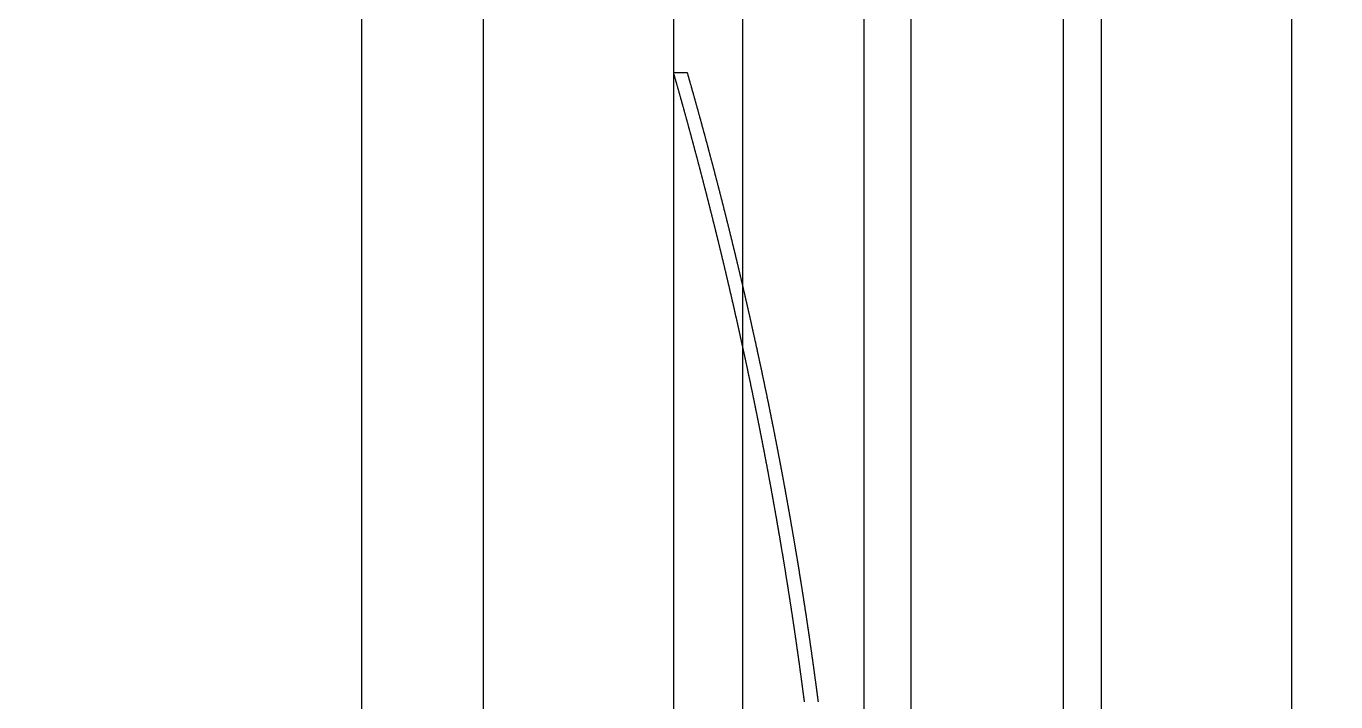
# Model space of a CAD drawing. Extents: x -3500 to 3500, y -1450 to 1450.
# Drawn here: x -726.09 to -715.77, y 218.04 to 223.36 of the extents above; entities that cross this region are included whole.
import ezdxf

# ---------------------------------------------------------------- set-up
doc = ezdxf.new("R2010")
doc.units = 0

msp = doc.modelspace()

# ---------------------------------------------------------------- linework, layer by layer
at = {"layer": 'EOS6MetalLayer'}
for points in [[(-720.45, -235.028), (-723.45, -235.028), (-723.45, -1.5), (-867.564, -1.5), (-867.564, -235.028), (-870.564, -235.028), (-870.564, 1.5), (-723.45, 1.5), (-723.45, 235.028), (-720.45, 235.028)], [(-717.921, 235.028), (-714.921, 235.028), (-714.921, 1.5), (-570.807, 1.5), (-570.807, 235.028), (-567.807, 235.028), (-567.807, -1.5), (-714.921, -1.5), (-714.921, -235.028), (-717.921, -235.028)]]:
    msp.add_lwpolyline(points, close=True, dxfattribs=at)
at = {"layer": 'HBSiProtectLayer'}
msp.add_lwpolyline([(-720.993, -280), (-717.621, -280), (-717.621, 280), (-720.993, 280)], close=True, dxfattribs=at)
at = {"layer": 'NegLayer'}
msp.add_lwpolyline([(-722.493, -225), (-716.121, -225), (-716.121, 225), (-722.493, 225)], close=True, dxfattribs=at)
at = {"layer": 'SiLayer'}
msp.add_lwpolyline([(-719.493, -225), (-719.121, -225), (-719.121, 225), (-719.493, 225)], close=True, dxfattribs=at)
msp.add_lwpolyline([(-719.9612, 218.036), (-719.9617, 218.04), (-719.9622, 218.044), (-719.9627, 218.048), (-719.9632, 218.052), (-719.9638, 218.056), (-719.9643, 218.06), (-719.9648, 218.064), (-719.9653, 218.068), (-719.9658, 218.072), (-719.9664, 218.076), (-719.9669, 218.08), (-719.9674, 218.084), (-719.9679, 218.088), (-719.9684, 218.092), (-719.969, 218.096), (-719.9695, 218.1), (-719.97, 218.104), (-719.9706, 218.108), (-719.9711, 218.112), (-719.9716, 218.116), (-719.9721, 218.12), (-719.9727, 218.124), (-719.9732, 218.128), (-719.9737, 218.132), (-719.9742, 218.136), (-719.9748, 218.14), (-719.9753, 218.144), (-719.9758, 218.148), (-719.9764, 218.152), (-719.9769, 218.156), (-719.9774, 218.16), (-719.978, 218.164), (-719.9785, 218.168), (-719.979, 218.172), (-719.9796, 218.176), (-719.9801, 218.18), (-719.9806, 218.184), (-719.9812, 218.188), (-719.9817, 218.192), (-719.9823, 218.196), (-719.9828, 218.2), (-719.9833, 218.204), (-719.9839, 218.208), (-719.9844, 218.212), (-719.9849, 218.216), (-719.9855, 218.22), (-719.986, 218.224), (-719.9866, 218.228), (-719.9871, 218.232), (-719.9877, 218.236), (-719.9882, 218.24), (-719.9887, 218.244), (-719.9893, 218.248), (-719.9898, 218.252), (-719.9904, 218.256), (-719.9909, 218.26), (-719.9915, 218.264), (-719.992, 218.268), (-719.9926, 218.272), (-719.9931, 218.276), (-719.9937, 218.28), (-719.9942, 218.284), (-719.9948, 218.288), (-719.9953, 218.292), (-719.9958, 218.296), (-719.9964, 218.3), (-719.997, 218.304), (-719.9975, 218.308), (-719.9981, 218.312), (-719.9986, 218.316), (-719.9992, 218.32), (-719.9997, 218.324), (-720.0003, 218.328), (-720.0008, 218.332), (-720.0014, 218.336), (-720.0019, 218.34), (-720.0025, 218.344), (-720.003, 218.348), (-720.0036, 218.352), (-720.0042, 218.356), (-720.0047, 218.36), (-720.0053, 218.364), (-720.0058, 218.368), (-720.0064, 218.372), (-720.007, 218.376), (-720.0075, 218.38), (-720.0081, 218.384), (-720.0086, 218.388), (-720.0092, 218.392), (-720.0098, 218.396), (-720.0103, 218.4), (-720.0109, 218.404), (-720.0115, 218.408), (-720.012, 218.412), (-720.0126, 218.416), (-720.0132, 218.42), (-720.0137, 218.424), (-720.0143, 218.428), (-720.0149, 218.432), (-720.0154, 218.436), (-720.016, 218.44), (-720.0166, 218.444), (-720.0171, 218.448), (-720.0177, 218.452), (-720.0183, 218.456), (-720.0188, 218.46), (-720.0194, 218.464), (-720.02, 218.468), (-720.0206, 218.472), (-720.0211, 218.476), (-720.0217, 218.48), (-720.0223, 218.484), (-720.0229, 218.488), (-720.0234, 218.492), (-720.024, 218.496), (-720.0246, 218.5), (-720.0252, 218.504), (-720.0257, 218.508), (-720.0263, 218.512), (-720.0269, 218.516), (-720.0275, 218.52), (-720.028, 218.524), (-720.0286, 218.528), (-720.0292, 218.532), (-720.0298, 218.536), (-720.0304, 218.54), (-720.0309, 218.544), (-720.0315, 218.548), (-720.0321, 218.552), (-720.0327, 218.556), (-720.0333, 218.56), (-720.0339, 218.564), (-720.0344, 218.568), (-720.035, 218.572), (-720.0356, 218.576), (-720.0362, 218.58), (-720.0368, 218.584), (-720.0374, 218.588), (-720.038, 218.592), (-720.0386, 218.596), (-720.0391, 218.6), (-720.0397, 218.604), (-720.0403, 218.608), (-720.0409, 218.612), (-720.0415, 218.616), (-720.0421, 218.62), (-720.0427, 218.624), (-720.0433, 218.628), (-720.0439, 218.632), (-720.0445, 218.636), (-720.0451, 218.64), (-720.0457, 218.644), (-720.0462, 218.648), (-720.0468, 218.652), (-720.0474, 218.656), (-720.048, 218.66), (-720.0486, 218.664), (-720.0492, 218.668), (-720.0498, 218.672), (-720.0504, 218.676), (-720.051, 218.68), (-720.0516, 218.684), (-720.0522, 218.688), (-720.0528, 218.692), (-720.0534, 218.696), (-720.054, 218.7), (-720.0546, 218.704), (-720.0552, 218.708), (-720.0558, 218.712), (-720.0564, 218.716), (-720.057, 218.72), (-720.0576, 218.724), (-720.0583, 218.728), (-720.0589, 218.732), (-720.0595, 218.736), (-720.0601, 218.74), (-720.0607, 218.744), (-720.0613, 218.748), (-720.0619, 218.752), (-720.0625, 218.756), (-720.0631, 218.76), (-720.0637, 218.764), (-720.0643, 218.768), (-720.0649, 218.772), (-720.0656, 218.776), (-720.0662, 218.78), (-720.0668, 218.784), (-720.0674, 218.788), (-720.068, 218.792), (-720.0686, 218.796), (-720.0692, 218.8), (-720.0698, 218.804), (-720.0705, 218.808), (-720.0711, 218.812), (-720.0717, 218.816), (-720.0723, 218.82), (-720.0729, 218.824), (-720.0735, 218.828), (-720.0742, 218.832), (-720.0748, 218.836), (-720.0754, 218.84), (-720.076, 218.844), (-720.0766, 218.848), (-720.0773, 218.852), (-720.0779, 218.856), (-720.0785, 218.86), (-720.0791, 218.864), (-720.0797, 218.868), (-720.0804, 218.872), (-720.081, 218.876), (-720.0816, 218.88), (-720.0822, 218.884), (-720.0829, 218.888), (-720.0835, 218.892), (-720.0841, 218.896), (-720.0848, 218.9), (-720.0854, 218.904), (-720.086, 218.908), (-720.0866, 218.912), (-720.0873, 218.916), (-720.0879, 218.92), (-720.0885, 218.924), (-720.0892, 218.928), (-720.0898, 218.932), (-720.0904, 218.936), (-720.091, 218.94), (-720.0917, 218.944), (-720.0923, 218.948), (-720.0929, 218.952), (-720.0936, 218.956), (-720.0942, 218.96), (-720.0949, 218.964), (-720.0955, 218.968), (-720.0961, 218.972), (-720.0968, 218.976), (-720.0974, 218.98), (-720.098, 218.984), (-720.0987, 218.988), (-720.0993, 218.992), (-720.1, 218.996), (-720.1006, 219), (-720.1012, 219.004), (-720.1019, 219.008), (-720.1025, 219.012), (-720.1032, 219.016), (-720.1038, 219.02), (-720.1044, 219.024), (-720.1051, 219.028), (-720.1057, 219.032), (-720.1064, 219.036), (-720.107, 219.04), (-720.1077, 219.044), (-720.1083, 219.048), (-720.109, 219.052), (-720.1096, 219.056), (-720.1102, 219.06), (-720.1109, 219.064), (-720.1115, 219.068), (-720.1122, 219.072), (-720.1128, 219.076), (-720.1135, 219.08), (-720.1141, 219.084), (-720.1148, 219.088), (-720.1154, 219.092), (-720.1161, 219.096), (-720.1167, 219.1), (-720.1174, 219.104), (-720.1181, 219.108), (-720.1187, 219.112), (-720.1194, 219.116), (-720.12, 219.12), (-720.1207, 219.124), (-720.1213, 219.128), (-720.122, 219.132), (-720.1226, 219.136), (-720.1233, 219.14), (-720.124, 219.144), (-720.1246, 219.148), (-720.1253, 219.152), (-720.1259, 219.156), (-720.1266, 219.16), (-720.1273, 219.164), (-720.1279, 219.168), (-720.1286, 219.172), (-720.1292, 219.176), (-720.1299, 219.18), (-720.1306, 219.184), (-720.1312, 219.188), (-720.1319, 219.192), (-720.1326, 219.196), (-720.1332, 219.2), (-720.1339, 219.204), (-720.1346, 219.208), (-720.1352, 219.212), (-720.1359, 219.216), (-720.1366, 219.22), (-720.1372, 219.224), (-720.1379, 219.228), (-720.1386, 219.232), (-720.1392, 219.236), (-720.1399, 219.24), (-720.1406, 219.244), (-720.1412, 219.248), (-720.1419, 219.252), (-720.1426, 219.256), (-720.1433, 219.26), (-720.1439, 219.264), (-720.1446, 219.268), (-720.1453, 219.272), (-720.146, 219.276), (-720.1466, 219.28), (-720.1473, 219.284), (-720.148, 219.288), (-720.1487, 219.292), (-720.1493, 219.296), (-720.15, 219.3), (-720.1507, 219.304), (-720.1514, 219.308), (-720.152, 219.312), (-720.1527, 219.316), (-720.1534, 219.32), (-720.1541, 219.324), (-720.1548, 219.328), (-720.1555, 219.332), (-720.1561, 219.336), (-720.1568, 219.34), (-720.1575, 219.344), (-720.1582, 219.348), (-720.1589, 219.352), (-720.1596, 219.356), (-720.1602, 219.36), (-720.1609, 219.364), (-720.1616, 219.368), (-720.1623, 219.372), (-720.163, 219.376), (-720.1637, 219.38), (-720.1644, 219.384), (-720.1651, 219.388), (-720.1657, 219.392), (-720.1664, 219.396), (-720.1671, 219.4), (-720.1678, 219.404), (-720.1685, 219.408), (-720.1692, 219.412), (-720.1699, 219.416), (-720.1706, 219.42), (-720.1713, 219.424), (-720.172, 219.428), (-720.1727, 219.432), (-720.1734, 219.436), (-720.1741, 219.44), (-720.1748, 219.444), (-720.1754, 219.448), (-720.1761, 219.452), (-720.1768, 219.456), (-720.1775, 219.46), (-720.1782, 219.464), (-720.1789, 219.468), (-720.1796, 219.472), (-720.1803, 219.476), (-720.181, 219.48), (-720.1817, 219.484), (-720.1824, 219.488), (-720.1831, 219.492), (-720.1838, 219.496), (-720.1846, 219.5), (-720.1853, 219.504), (-720.186, 219.508), (-720.1867, 219.512), (-720.1874, 219.516), (-720.1881, 219.52), (-720.1888, 219.524), (-720.1895, 219.528), (-720.1902, 219.532), (-720.1909, 219.536), (-720.1916, 219.54), (-720.1923, 219.544), (-720.193, 219.548), (-720.1937, 219.552), (-720.1944, 219.556), (-720.1952, 219.56), (-720.1959, 219.564), (-720.1966, 219.568), (-720.1973, 219.572), (-720.198, 219.576), (-720.1987, 219.58), (-720.1994, 219.584), (-720.2001, 219.588), (-720.2009, 219.592), (-720.2016, 219.596), (-720.2023, 219.6), (-720.203, 219.604), (-720.2037, 219.608), (-720.2044, 219.612), (-720.2052, 219.616), (-720.2059, 219.62), (-720.2066, 219.624), (-720.2073, 219.628), (-720.208, 219.632), (-720.2088, 219.636), (-720.2095, 219.64), (-720.2102, 219.644), (-720.2109, 219.648), (-720.2116, 219.652), (-720.2124, 219.656), (-720.2131, 219.66), (-720.2138, 219.664), (-720.2145, 219.668), (-720.2153, 219.672), (-720.216, 219.676), (-720.2167, 219.68), (-720.2174, 219.684), (-720.2182, 219.688), (-720.2189, 219.692), (-720.2196, 219.696), (-720.2204, 219.7), (-720.2211, 219.704), (-720.2218, 219.708), (-720.2225, 219.712), (-720.2233, 219.716), (-720.224, 219.72), (-720.2247, 219.724), (-720.2255, 219.728), (-720.2262, 219.732), (-720.2269, 219.736), (-720.2277, 219.74), (-720.2284, 219.744), (-720.2291, 219.748), (-720.2299, 219.752), (-720.2306, 219.756), (-720.2313, 219.76), (-720.2321, 219.764), (-720.2328, 219.768), (-720.2336, 219.772), (-720.2343, 219.776), (-720.235, 219.78), (-720.2358, 219.784), (-720.2365, 219.788), (-720.2373, 219.792), (-720.238, 219.796), (-720.2387, 219.8), (-720.2395, 219.804), (-720.2402, 219.808), (-720.241, 219.812), (-720.2417, 219.816), (-720.2424, 219.82), (-720.2432, 219.824), (-720.2439, 219.828), (-720.2447, 219.832), (-720.2454, 219.836), (-720.2462, 219.84), (-720.2469, 219.844), (-720.2477, 219.848), (-720.2484, 219.852), (-720.2492, 219.856), (-720.2499, 219.86), (-720.2507, 219.864), (-720.2514, 219.868), (-720.2522, 219.872), (-720.2529, 219.876), (-720.2537, 219.88), (-720.2544, 219.884), (-720.2552, 219.888), (-720.2559, 219.892), (-720.2567, 219.896), (-720.2574, 219.9), (-720.2582, 219.904), (-720.2589, 219.908), (-720.2597, 219.912), (-720.2605, 219.916), (-720.2612, 219.92), (-720.262, 219.924), (-720.2627, 219.928), (-720.2635, 219.932), (-720.2642, 219.936), (-720.265, 219.94), (-720.2658, 219.944), (-720.2665, 219.948), (-720.2673, 219.952), (-720.268, 219.956), (-720.2688, 219.96), (-720.2696, 219.964), (-720.2703, 219.968), (-720.2711, 219.972), (-720.2718, 219.976), (-720.2726, 219.98), (-720.2734, 219.984), (-720.2741, 219.988), (-720.2749, 219.992), (-720.2757, 219.996), (-720.2764, 220), (-720.2772, 220.004), (-720.278, 220.008), (-720.2787, 220.012), (-720.2795, 220.016), (-720.2803, 220.02), (-720.2811, 220.024), (-720.2818, 220.028), (-720.2826, 220.032), (-720.2834, 220.036), (-720.2841, 220.04), (-720.2849, 220.044), (-720.2857, 220.048), (-720.2865, 220.052), (-720.2872, 220.056), (-720.288, 220.06), (-720.2888, 220.064), (-720.2896, 220.068), (-720.2903, 220.072), (-720.2911, 220.076), (-720.2919, 220.08), (-720.2927, 220.084), (-720.2934, 220.088), (-720.2942, 220.092), (-720.295, 220.096), (-720.2958, 220.1), (-720.2965, 220.104), (-720.2973, 220.108), (-720.2981, 220.112), (-720.2989, 220.116), (-720.2997, 220.12), (-720.3005, 220.124), (-720.3012, 220.128), (-720.302, 220.132), (-720.3028, 220.136), (-720.3036, 220.14), (-720.3044, 220.144), (-720.3052, 220.148), (-720.3059, 220.152), (-720.3067, 220.156), (-720.3075, 220.16), (-720.3083, 220.164), (-720.3091, 220.168), (-720.3099, 220.172), (-720.3107, 220.176), (-720.3115, 220.18), (-720.3123, 220.184), (-720.313, 220.188), (-720.3138, 220.192), (-720.3146, 220.196), (-720.3154, 220.2), (-720.3162, 220.204), (-720.317, 220.208), (-720.3178, 220.212), (-720.3186, 220.216), (-720.3194, 220.22), (-720.3202, 220.224), (-720.321, 220.228), (-720.3218, 220.232), (-720.3226, 220.236), (-720.3234, 220.24), (-720.3242, 220.244), (-720.325, 220.248), (-720.3258, 220.252), (-720.3266, 220.256), (-720.3274, 220.26), (-720.3282, 220.264), (-720.329, 220.268), (-720.3298, 220.272), (-720.3306, 220.276), (-720.3314, 220.28), (-720.3322, 220.284), (-720.333, 220.288), (-720.3338, 220.292), (-720.3346, 220.296), (-720.3354, 220.3), (-720.3362, 220.304), (-720.337, 220.308), (-720.3378, 220.312), (-720.3386, 220.316), (-720.3394, 220.32), (-720.3402, 220.324), (-720.341, 220.328), (-720.3418, 220.332), (-720.3426, 220.336), (-720.3434, 220.34), (-720.3443, 220.344), (-720.3451, 220.348), (-720.3459, 220.352), (-720.3467, 220.356), (-720.3475, 220.36), (-720.3483, 220.364), (-720.3491, 220.368), (-720.3499, 220.372), (-720.3508, 220.376), (-720.3516, 220.38), (-720.3524, 220.384), (-720.3532, 220.388), (-720.354, 220.392), (-720.3548, 220.396), (-720.3557, 220.4), (-720.3565, 220.404), (-720.3573, 220.408), (-720.3581, 220.412), (-720.3589, 220.416), (-720.3597, 220.42), (-720.3606, 220.424), (-720.3614, 220.428), (-720.3622, 220.432), (-720.363, 220.436), (-720.3639, 220.44), (-720.3647, 220.444), (-720.3655, 220.448), (-720.3663, 220.452), (-720.3671, 220.456), (-720.368, 220.46), (-720.3688, 220.464), (-720.3696, 220.468), (-720.3704, 220.472), (-720.3713, 220.476), (-720.3721, 220.48), (-720.3729, 220.484), (-720.3738, 220.488), (-720.3746, 220.492), (-720.3754, 220.496), (-720.3762, 220.5), (-720.3771, 220.504), (-720.3779, 220.508), (-720.3787, 220.512), (-720.3796, 220.516), (-720.3804, 220.52), (-720.3812, 220.524), (-720.3821, 220.528), (-720.3829, 220.532), (-720.3837, 220.536), (-720.3846, 220.54), (-720.3854, 220.544), (-720.3862, 220.548), (-720.3871, 220.552), (-720.3879, 220.556), (-720.3888, 220.56), (-720.3896, 220.564), (-720.3904, 220.568), (-720.3913, 220.572), (-720.3921, 220.576), (-720.3929, 220.58), (-720.3938, 220.584), (-720.3946, 220.588), (-720.3955, 220.592), (-720.3963, 220.596), (-720.3972, 220.6), (-720.398, 220.604), (-720.3988, 220.608), (-720.3997, 220.612), (-720.4005, 220.616), (-720.4014, 220.62), (-720.4022, 220.624), (-720.4031, 220.628), (-720.4039, 220.632), (-720.4048, 220.636), (-720.4056, 220.64), (-720.4065, 220.644), (-720.4073, 220.648), (-720.4082, 220.652), (-720.409, 220.656), (-720.4099, 220.66), (-720.4107, 220.664), (-720.4116, 220.668), (-720.4124, 220.672), (-720.4133, 220.676), (-720.4141, 220.68), (-720.415, 220.684), (-720.4158, 220.688), (-720.4167, 220.692), (-720.4175, 220.696), (-720.4184, 220.7), (-720.4192, 220.704), (-720.4201, 220.708), (-720.4209, 220.712), (-720.4218, 220.716), (-720.4227, 220.72), (-720.4235, 220.724), (-720.4244, 220.728), (-720.4252, 220.732), (-720.4261, 220.736), (-720.427, 220.74), (-720.4278, 220.744), (-720.4287, 220.748), (-720.4295, 220.752), (-720.4304, 220.756), (-720.4313, 220.76), (-720.4321, 220.764), (-720.433, 220.768), (-720.4339, 220.772), (-720.4347, 220.776), (-720.4356, 220.78), (-720.4365, 220.784), (-720.4373, 220.788), (-720.4382, 220.792), (-720.4391, 220.796), (-720.4399, 220.8), (-720.4408, 220.804), (-720.4417, 220.808), (-720.4425, 220.812), (-720.4434, 220.816), (-720.4443, 220.82), (-720.4451, 220.824), (-720.446, 220.828), (-720.4469, 220.832), (-720.4478, 220.836), (-720.4486, 220.84), (-720.4495, 220.844), (-720.4504, 220.848), (-720.4512, 220.852), (-720.4521, 220.856), (-720.453, 220.86), (-720.4539, 220.864), (-720.4547, 220.868), (-720.4556, 220.872), (-720.4565, 220.876), (-720.4574, 220.88), (-720.4583, 220.884), (-720.4591, 220.888), (-720.46, 220.892), (-720.4609, 220.896), (-720.4618, 220.9), (-720.4627, 220.904), (-720.4635, 220.908), (-720.4644, 220.912), (-720.4653, 220.916), (-720.4662, 220.92), (-720.4671, 220.924), (-720.468, 220.928), (-720.4688, 220.932), (-720.4697, 220.936), (-720.4706, 220.94), (-720.4715, 220.944), (-720.4724, 220.948), (-720.4733, 220.952), (-720.4742, 220.956), (-720.475, 220.96), (-720.4759, 220.964), (-720.4768, 220.968), (-720.4777, 220.972), (-720.4786, 220.976), (-720.4795, 220.98), (-720.4804, 220.984), (-720.4813, 220.988), (-720.4822, 220.992), (-720.4831, 220.996), (-720.4839, 221), (-720.4848, 221.004), (-720.4857, 221.008), (-720.4866, 221.012), (-720.4875, 221.016), (-720.4884, 221.02), (-720.4893, 221.024), (-720.4902, 221.028), (-720.4911, 221.032), (-720.492, 221.036), (-720.4929, 221.04), (-720.4938, 221.044), (-720.4947, 221.048), (-720.4956, 221.052), (-720.4965, 221.056), (-720.4974, 221.06), (-720.4983, 221.064), (-720.4992, 221.068), (-720.5001, 221.072), (-720.501, 221.076), (-720.5019, 221.08), (-720.5028, 221.084), (-720.5037, 221.088), (-720.5046, 221.092), (-720.5055, 221.096), (-720.5064, 221.1), (-720.5073, 221.104), (-720.5082, 221.108), (-720.5091, 221.112), (-720.5101, 221.116), (-720.511, 221.12), (-720.5119, 221.124), (-720.5128, 221.128), (-720.5137, 221.132), (-720.5146, 221.136), (-720.5155, 221.14), (-720.5164, 221.144), (-720.5173, 221.148), (-720.5182, 221.152), (-720.5192, 221.156), (-720.5201, 221.16), (-720.521, 221.164), (-720.5219, 221.168), (-720.5228, 221.172), (-720.5237, 221.176), (-720.5246, 221.18), (-720.5256, 221.184), (-720.5265, 221.188), (-720.5274, 221.192), (-720.5283, 221.196), (-720.5292, 221.2), (-720.5301, 221.204), (-720.5311, 221.208), (-720.532, 221.212), (-720.5329, 221.216), (-720.5338, 221.22), (-720.5347, 221.224), (-720.5357, 221.228), (-720.5366, 221.232), (-720.5375, 221.236), (-720.5384, 221.24), (-720.5394, 221.244), (-720.5403, 221.248), (-720.5412, 221.252), (-720.5421, 221.256), (-720.5431, 221.26), (-720.544, 221.264), (-720.5449, 221.268), (-720.5458, 221.272), (-720.5468, 221.276), (-720.5477, 221.28), (-720.5486, 221.284), (-720.5496, 221.288), (-720.5505, 221.292), (-720.5514, 221.296), (-720.5523, 221.3), (-720.5533, 221.304), (-720.5542, 221.308), (-720.5551, 221.312), (-720.5561, 221.316), (-720.557, 221.32), (-720.5579, 221.324), (-720.5589, 221.328), (-720.5598, 221.332), (-720.5607, 221.336), (-720.5617, 221.34), (-720.5626, 221.344), (-720.5636, 221.348), (-720.5645, 221.352), (-720.5654, 221.356), (-720.5664, 221.36), (-720.5673, 221.364), (-720.5682, 221.368), (-720.5692, 221.372), (-720.5701, 221.376), (-720.5711, 221.38), (-720.572, 221.384), (-720.5729, 221.388), (-720.5739, 221.392), (-720.5748, 221.396), (-720.5758, 221.4), (-720.5767, 221.404), (-720.5777, 221.408), (-720.5786, 221.412), (-720.5796, 221.416), (-720.5805, 221.42), (-720.5814, 221.424), (-720.5824, 221.428), (-720.5833, 221.432), (-720.5843, 221.436), (-720.5852, 221.44), (-720.5862, 221.444), (-720.5871, 221.448), (-720.5881, 221.452), (-720.589, 221.456), (-720.59, 221.46), (-720.5909, 221.464), (-720.5919, 221.468), (-720.5928, 221.472), (-720.5938, 221.476), (-720.5947, 221.48), (-720.5957, 221.484), (-720.5967, 221.488), (-720.5976, 221.492), (-720.5986, 221.496), (-720.5995, 221.5), (-720.6005, 221.504), (-720.6014, 221.508), (-720.6024, 221.512), (-720.6033, 221.516), (-720.6043, 221.52), (-720.6053, 221.524), (-720.6062, 221.528), (-720.6072, 221.532), (-720.6081, 221.536), (-720.6091, 221.54), (-720.6101, 221.544), (-720.611, 221.548), (-720.612, 221.552), (-720.613, 221.556), (-720.6139, 221.56), (-720.6149, 221.564), (-720.6158, 221.568), (-720.6168, 221.572), (-720.6178, 221.576), (-720.6187, 221.58), (-720.6197, 221.584), (-720.6207, 221.588), (-720.6216, 221.592), (-720.6226, 221.596), (-720.6236, 221.6), (-720.6245, 221.604), (-720.6255, 221.608), (-720.6265, 221.612), (-720.6275, 221.616), (-720.6284, 221.62), (-720.6294, 221.624), (-720.6304, 221.628), (-720.6313, 221.632), (-720.6323, 221.636), (-720.6333, 221.64), (-720.6343, 221.644), (-720.6352, 221.648), (-720.6362, 221.652), (-720.6372, 221.656), (-720.6382, 221.66), (-720.6391, 221.664), (-720.6401, 221.668), (-720.6411, 221.672), (-720.6421, 221.676), (-720.643, 221.68), (-720.644, 221.684), (-720.645, 221.688), (-720.646, 221.692), (-720.647, 221.696), (-720.6479, 221.7), (-720.6489, 221.704), (-720.6499, 221.708), (-720.6509, 221.712), (-720.6519, 221.716), (-720.6529, 221.72), (-720.6538, 221.724), (-720.6548, 221.728), (-720.6558, 221.732), (-720.6568, 221.736), (-720.6578, 221.74), (-720.6588, 221.744), (-720.6598, 221.748), (-720.6607, 221.752), (-720.6617, 221.756), (-720.6627, 221.76), (-720.6637, 221.764), (-720.6647, 221.768), (-720.6657, 221.772), (-720.6667, 221.776), (-720.6677, 221.78), (-720.6687, 221.784), (-720.6697, 221.788), (-720.6706, 221.792), (-720.6716, 221.796), (-720.6726, 221.8), (-720.6736, 221.804), (-720.6746, 221.808), (-720.6756, 221.812), (-720.6766, 221.816), (-720.6776, 221.82), (-720.6786, 221.824), (-720.6796, 221.828), (-720.6806, 221.832), (-720.6816, 221.836), (-720.6826, 221.84), (-720.6836, 221.844), (-720.6846, 221.848), (-720.6856, 221.852), (-720.6866, 221.856), (-720.6876, 221.86), (-720.6886, 221.864), (-720.6896, 221.868), (-720.6906, 221.872), (-720.6916, 221.876), (-720.6926, 221.88), (-720.6936, 221.884), (-720.6946, 221.888), (-720.6956, 221.892), (-720.6966, 221.896), (-720.6976, 221.9), (-720.6986, 221.904), (-720.6996, 221.908), (-720.7006, 221.912), (-720.7017, 221.916), (-720.7027, 221.92), (-720.7037, 221.924), (-720.7047, 221.928), (-720.7057, 221.932), (-720.7067, 221.936), (-720.7077, 221.94), (-720.7087, 221.944), (-720.7097, 221.948), (-720.7108, 221.952), (-720.7118, 221.956), (-720.7128, 221.96), (-720.7138, 221.964), (-720.7148, 221.968), (-720.7158, 221.972), (-720.7168, 221.976), (-720.7179, 221.98), (-720.7189, 221.984), (-720.7199, 221.988), (-720.7209, 221.992), (-720.7219, 221.996), (-720.7229, 222), (-720.724, 222.004), (-720.725, 222.008), (-720.726, 222.012), (-720.727, 222.016), (-720.728, 222.02), (-720.7291, 222.024), (-720.7301, 222.028), (-720.7311, 222.032), (-720.7321, 222.036), (-720.7332, 222.04), (-720.7342, 222.044), (-720.7352, 222.048), (-720.7362, 222.052), (-720.7373, 222.056), (-720.7383, 222.06), (-720.7393, 222.064), (-720.7403, 222.068), (-720.7414, 222.072), (-720.7424, 222.076), (-720.7434, 222.08), (-720.7444, 222.084), (-720.7455, 222.088), (-720.7465, 222.092), (-720.7475, 222.096), (-720.7486, 222.1), (-720.7496, 222.104), (-720.7506, 222.108), (-720.7517, 222.112), (-720.7527, 222.116), (-720.7537, 222.12), (-720.7548, 222.124), (-720.7558, 222.128), (-720.7568, 222.132), (-720.7579, 222.136), (-720.7589, 222.14), (-720.7599, 222.144), (-720.761, 222.148), (-720.762, 222.152), (-720.7631, 222.156), (-720.7641, 222.16), (-720.7651, 222.164), (-720.7662, 222.168), (-720.7672, 222.172), (-720.7682, 222.176), (-720.7693, 222.18), (-720.7703, 222.184), (-720.7714, 222.188), (-720.7724, 222.192), (-720.7735, 222.196), (-720.7745, 222.2), (-720.7755, 222.204), (-720.7766, 222.208), (-720.7776, 222.212), (-720.7787, 222.216), (-720.7797, 222.22), (-720.7808, 222.224), (-720.7818, 222.228), (-720.7829, 222.232), (-720.7839, 222.236), (-720.785, 222.24), (-720.786, 222.244), (-720.7871, 222.248), (-720.7881, 222.252), (-720.7892, 222.256), (-720.7902, 222.26), (-720.7913, 222.264), (-720.7923, 222.268), (-720.7934, 222.272), (-720.7944, 222.276), (-720.7955, 222.28), (-720.7965, 222.284), (-720.7976, 222.288), (-720.7986, 222.292), (-720.7997, 222.296), (-720.8008, 222.3), (-720.8018, 222.304), (-720.8029, 222.308), (-720.8039, 222.312), (-720.805, 222.316), (-720.806, 222.32), (-720.8071, 222.324), (-720.8082, 222.328), (-720.8092, 222.332), (-720.8103, 222.336), (-720.8113, 222.34), (-720.8124, 222.344), (-720.8135, 222.348), (-720.8145, 222.352), (-720.8156, 222.356), (-720.8167, 222.36), (-720.8177, 222.364), (-720.8188, 222.368), (-720.8198, 222.372), (-720.8209, 222.376), (-720.822, 222.38), (-720.823, 222.384), (-720.8241, 222.388), (-720.8252, 222.392), (-720.8262, 222.396), (-720.8273, 222.4), (-720.8284, 222.404), (-720.8295, 222.408), (-720.8305, 222.412), (-720.8316, 222.416), (-720.8327, 222.42), (-720.8337, 222.424), (-720.8348, 222.428), (-720.8359, 222.432), (-720.837, 222.436), (-720.838, 222.44), (-720.8391, 222.444), (-720.8402, 222.448), (-720.8413, 222.452), (-720.8423, 222.456), (-720.8434, 222.46), (-720.8445, 222.464), (-720.8456, 222.468), (-720.8466, 222.472), (-720.8477, 222.476), (-720.8488, 222.48), (-720.8499, 222.484), (-720.8509, 222.488), (-720.852, 222.492), (-720.8531, 222.496), (-720.8542, 222.5), (-720.8553, 222.504), (-720.8564, 222.508), (-720.8574, 222.512), (-720.8585, 222.516), (-720.8596, 222.52), (-720.8607, 222.524), (-720.8618, 222.528), (-720.8629, 222.532), (-720.8639, 222.536), (-720.865, 222.54), (-720.8661, 222.544), (-720.8672, 222.548), (-720.8683, 222.552), (-720.8694, 222.556), (-720.8705, 222.56), (-720.8716, 222.564), (-720.8726, 222.568), (-720.8737, 222.572), (-720.8748, 222.576), (-720.8759, 222.58), (-720.877, 222.584), (-720.8781, 222.588), (-720.8792, 222.592), (-720.8803, 222.596), (-720.8814, 222.6), (-720.8825, 222.604), (-720.8836, 222.608), (-720.8847, 222.612), (-720.8858, 222.616), (-720.8869, 222.62), (-720.8879, 222.624), (-720.889, 222.628), (-720.8901, 222.632), (-720.8912, 222.636), (-720.8923, 222.64), (-720.8934, 222.644), (-720.8945, 222.648), (-720.8956, 222.652), (-720.8967, 222.656), (-720.8978, 222.66), (-720.8989, 222.664), (-720.9, 222.668), (-720.9011, 222.672), (-720.9022, 222.676), (-720.9034, 222.68), (-720.9045, 222.684), (-720.9056, 222.688), (-720.9067, 222.692), (-720.9078, 222.696), (-720.9089, 222.7), (-720.91, 222.704), (-720.9111, 222.708), (-720.9122, 222.712), (-720.9133, 222.716), (-720.9144, 222.72), (-720.9155, 222.724), (-720.9166, 222.728), (-720.9177, 222.732), (-720.9189, 222.736), (-720.92, 222.74), (-720.9211, 222.744), (-720.9222, 222.748), (-720.9233, 222.752), (-720.9244, 222.756), (-720.9255, 222.76), (-720.9266, 222.764), (-720.9278, 222.768), (-720.9289, 222.772), (-720.93, 222.776), (-720.9311, 222.78), (-720.9322, 222.784), (-720.9333, 222.788), (-720.9345, 222.792), (-720.9356, 222.796), (-720.9367, 222.8), (-720.9378, 222.804), (-720.9389, 222.808), (-720.94, 222.812), (-720.9412, 222.816), (-720.9423, 222.82), (-720.9434, 222.824), (-720.9445, 222.828), (-720.9457, 222.832), (-720.9468, 222.836), (-720.9479, 222.84), (-720.949, 222.844), (-720.9501, 222.848), (-720.9513, 222.852), (-720.9524, 222.856), (-720.9535, 222.86), (-720.9547, 222.864), (-720.9558, 222.868), (-720.9569, 222.872), (-720.958, 222.876), (-720.9592, 222.88), (-720.9603, 222.884), (-720.9614, 222.888), (-720.9625, 222.892), (-720.9637, 222.896), (-720.9648, 222.9), (-720.9659, 222.904), (-720.9671, 222.908), (-720.9682, 222.912), (-720.9693, 222.916), (-720.9705, 222.92), (-720.9716, 222.924), (-720.9727, 222.928), (-720.9739, 222.932), (-720.975, 222.936), (-720.9761, 222.94), (-720.9773, 222.944), (-720.9784, 222.948), (-720.9796, 222.952), (-720.9807, 222.956), (-720.9818, 222.96), (-720.983, 222.964), (-720.9841, 222.968), (-720.9853, 222.972), (-720.9864, 222.976), (-720.9875, 222.98), (-720.9887, 222.984), (-720.9898, 222.988), (-720.991, 222.992), (-720.9921, 222.996), (-720.9932, 223), (-720.8862, 223), (-720.8851, 222.996), (-720.884, 222.992), (-720.8828, 222.988), (-720.8817, 222.984), (-720.8805, 222.98), (-720.8794, 222.976), (-720.8783, 222.972), (-720.8771, 222.968), (-720.876, 222.964), (-720.8748, 222.96), (-720.8737, 222.956), (-720.8726, 222.952), (-720.8714, 222.948), (-720.8703, 222.944), (-720.8691, 222.94), (-720.868, 222.936), (-720.8669, 222.932), (-720.8657, 222.928), (-720.8646, 222.924), (-720.8635, 222.92), (-720.8623, 222.916), (-720.8612, 222.912), (-720.8601, 222.908), (-720.8589, 222.904), (-720.8578, 222.9), (-720.8567, 222.896), (-720.8555, 222.892), (-720.8544, 222.888), (-720.8533, 222.884), (-720.8522, 222.88), (-720.851, 222.876), (-720.8499, 222.872), (-720.8488, 222.868), (-720.8477, 222.864), (-720.8465, 222.86), (-720.8454, 222.856), (-720.8443, 222.852), (-720.8431, 222.848), (-720.842, 222.844), (-720.8409, 222.84), (-720.8398, 222.836), (-720.8387, 222.832), (-720.8375, 222.828), (-720.8364, 222.824), (-720.8353, 222.82), (-720.8342, 222.816), (-720.833, 222.812), (-720.8319, 222.808), (-720.8308, 222.804), (-720.8297, 222.8), (-720.8286, 222.796), (-720.8275, 222.792), (-720.8263, 222.788), (-720.8252, 222.784), (-720.8241, 222.78), (-720.823, 222.776), (-720.8219, 222.772), (-720.8208, 222.768), (-720.8196, 222.764), (-720.8185, 222.76), (-720.8174, 222.756), (-720.8163, 222.752), (-720.8152, 222.748), (-720.8141, 222.744), (-720.813, 222.74), (-720.8119, 222.736), (-720.8107, 222.732), (-720.8096, 222.728), (-720.8085, 222.724), (-720.8074, 222.72), (-720.8063, 222.716), (-720.8052, 222.712), (-720.8041, 222.708), (-720.803, 222.704), (-720.8019, 222.7), (-720.8008, 222.696), (-720.7997, 222.692), (-720.7986, 222.688), (-720.7975, 222.684), (-720.7964, 222.68), (-720.7952, 222.676), (-720.7941, 222.672), (-720.793, 222.668), (-720.7919, 222.664), (-720.7908, 222.66), (-720.7897, 222.656), (-720.7886, 222.652), (-720.7875, 222.648), (-720.7864, 222.644), (-720.7853, 222.64), (-720.7842, 222.636), (-720.7831, 222.632), (-720.782, 222.628), (-720.7809, 222.624), (-720.7799, 222.62), (-720.7788, 222.616), (-720.7777, 222.612), (-720.7766, 222.608), (-720.7755, 222.604), (-720.7744, 222.6), (-720.7733, 222.596), (-720.7722, 222.592), (-720.7711, 222.588), (-720.77, 222.584), (-720.7689, 222.58), (-720.7678, 222.576), (-720.7667, 222.572), (-720.7656, 222.568), (-720.7646, 222.564), (-720.7635, 222.56), (-720.7624, 222.556), (-720.7613, 222.552), (-720.7602, 222.548), (-720.7591, 222.544), (-720.758, 222.54), (-720.7569, 222.536), (-720.7559, 222.532), (-720.7548, 222.528), (-720.7537, 222.524), (-720.7526, 222.52), (-720.7515, 222.516), (-720.7504, 222.512), (-720.7494, 222.508), (-720.7483, 222.504), (-720.7472, 222.5), (-720.7461, 222.496), (-720.745, 222.492), (-720.7439, 222.488), (-720.7429, 222.484), (-720.7418, 222.48), (-720.7407, 222.476), (-720.7396, 222.472), (-720.7386, 222.468), (-720.7375, 222.464), (-720.7364, 222.46), (-720.7353, 222.456), (-720.7343, 222.452), (-720.7332, 222.448), (-720.7321, 222.444), (-720.731, 222.44), (-720.73, 222.436), (-720.7289, 222.432), (-720.7278, 222.428), (-720.7267, 222.424), (-720.7257, 222.42), (-720.7246, 222.416), (-720.7235, 222.412), (-720.7225, 222.408), (-720.7214, 222.404), (-720.7203, 222.4), (-720.7192, 222.396), (-720.7182, 222.392), (-720.7171, 222.388), (-720.716, 222.384), (-720.715, 222.38), (-720.7139, 222.376), (-720.7128, 222.372), (-720.7118, 222.368), (-720.7107, 222.364), (-720.7097, 222.36), (-720.7086, 222.356), (-720.7075, 222.352), (-720.7065, 222.348), (-720.7054, 222.344), (-720.7043, 222.34), (-720.7033, 222.336), (-720.7022, 222.332), (-720.7012, 222.328), (-720.7001, 222.324), (-720.699, 222.32), (-720.698, 222.316), (-720.6969, 222.312), (-720.6959, 222.308), (-720.6948, 222.304), (-720.6938, 222.3), (-720.6927, 222.296), (-720.6916, 222.292), (-720.6906, 222.288), (-720.6895, 222.284), (-720.6885, 222.28), (-720.6874, 222.276), (-720.6864, 222.272), (-720.6853, 222.268), (-720.6843, 222.264), (-720.6832, 222.26), (-720.6822, 222.256), (-720.6811, 222.252), (-720.6801, 222.248), (-720.679, 222.244), (-720.678, 222.24), (-720.6769, 222.236), (-720.6759, 222.232), (-720.6748, 222.228), (-720.6738, 222.224), (-720.6727, 222.22), (-720.6717, 222.216), (-720.6706, 222.212), (-720.6696, 222.208), (-720.6685, 222.204), (-720.6675, 222.2), (-720.6665, 222.196), (-720.6654, 222.192), (-720.6644, 222.188), (-720.6633, 222.184), (-720.6623, 222.18), (-720.6612, 222.176), (-720.6602, 222.172), (-720.6592, 222.168), (-720.6581, 222.164), (-720.6571, 222.16), (-720.6561, 222.156), (-720.655, 222.152), (-720.654, 222.148), (-720.6529, 222.144), (-720.6519, 222.14), (-720.6509, 222.136), (-720.6498, 222.132), (-720.6488, 222.128), (-720.6478, 222.124), (-720.6467, 222.12), (-720.6457, 222.116), (-720.6447, 222.112), (-720.6436, 222.108), (-720.6426, 222.104), (-720.6416, 222.1), (-720.6405, 222.096), (-720.6395, 222.092), (-720.6385, 222.088), (-720.6374, 222.084), (-720.6364, 222.08), (-720.6354, 222.076), (-720.6344, 222.072), (-720.6333, 222.068), (-720.6323, 222.064), (-720.6313, 222.06), (-720.6303, 222.056), (-720.6292, 222.052), (-720.6282, 222.048), (-720.6272, 222.044), (-720.6262, 222.04), (-720.6251, 222.036), (-720.6241, 222.032), (-720.6231, 222.028), (-720.6221, 222.024), (-720.621, 222.02), (-720.62, 222.016), (-720.619, 222.012), (-720.618, 222.008), (-720.617, 222.004), (-720.6159, 222), (-720.6149, 221.996), (-720.6139, 221.992), (-720.6129, 221.988), (-720.6119, 221.984), (-720.6109, 221.98), (-720.6098, 221.976), (-720.6088, 221.972), (-720.6078, 221.968), (-720.6068, 221.964), (-720.6058, 221.96), (-720.6048, 221.956), (-720.6038, 221.952), (-720.6027, 221.948), (-720.6017, 221.944), (-720.6007, 221.94), (-720.5997, 221.936), (-720.5987, 221.932), (-720.5977, 221.928), (-720.5967, 221.924), (-720.5957, 221.92), (-720.5947, 221.916), (-720.5936, 221.912), (-720.5926, 221.908), (-720.5916, 221.904), (-720.5906, 221.9), (-720.5896, 221.896), (-720.5886, 221.892), (-720.5876, 221.888), (-720.5866, 221.884), (-720.5856, 221.88), (-720.5846, 221.876), (-720.5836, 221.872), (-720.5826, 221.868), (-720.5816, 221.864), (-720.5806, 221.86), (-720.5796, 221.856), (-720.5786, 221.852), (-720.5776, 221.848), (-720.5766, 221.844), (-720.5756, 221.84), (-720.5746, 221.836), (-720.5736, 221.832), (-720.5726, 221.828), (-720.5716, 221.824), (-720.5706, 221.82), (-720.5696, 221.816), (-720.5686, 221.812), (-720.5676, 221.808), (-720.5666, 221.804), (-720.5656, 221.8), (-720.5646, 221.796), (-720.5636, 221.792), (-720.5627, 221.788), (-720.5617, 221.784), (-720.5607, 221.78), (-720.5597, 221.776), (-720.5587, 221.772), (-720.5577, 221.768), (-720.5567, 221.764), (-720.5557, 221.76), (-720.5547, 221.756), (-720.5537, 221.752), (-720.5528, 221.748), (-720.5518, 221.744), (-720.5508, 221.74), (-720.5498, 221.736), (-720.5488, 221.732), (-720.5478, 221.728), (-720.5468, 221.724), (-720.5459, 221.72), (-720.5449, 221.716), (-720.5439, 221.712), (-720.5429, 221.708), (-720.5419, 221.704), (-720.5409, 221.7), (-720.54, 221.696), (-720.539, 221.692), (-720.538, 221.688), (-720.537, 221.684), (-720.536, 221.68), (-720.5351, 221.676), (-720.5341, 221.672), (-720.5331, 221.668), (-720.5321, 221.664), (-720.5312, 221.66), (-720.5302, 221.656), (-720.5292, 221.652), (-720.5282, 221.648), (-720.5273, 221.644), (-720.5263, 221.64), (-720.5253, 221.636), (-720.5243, 221.632), (-720.5234, 221.628), (-720.5224, 221.624), (-720.5214, 221.62), (-720.5205, 221.616), (-720.5195, 221.612), (-720.5185, 221.608), (-720.5175, 221.604), (-720.5166, 221.6), (-720.5156, 221.596), (-720.5146, 221.592), (-720.5137, 221.588), (-720.5127, 221.584), (-720.5117, 221.58), (-720.5108, 221.576), (-720.5098, 221.572), (-720.5088, 221.568), (-720.5079, 221.564), (-720.5069, 221.56), (-720.506, 221.556), (-720.505, 221.552), (-720.504, 221.548), (-720.5031, 221.544), (-720.5021, 221.54), (-720.5011, 221.536), (-720.5002, 221.532), (-720.4992, 221.528), (-720.4983, 221.524), (-720.4973, 221.52), (-720.4963, 221.516), (-720.4954, 221.512), (-720.4944, 221.508), (-720.4935, 221.504), (-720.4925, 221.5), (-720.4916, 221.496), (-720.4906, 221.492), (-720.4897, 221.488), (-720.4887, 221.484), (-720.4877, 221.48), (-720.4868, 221.476), (-720.4858, 221.472), (-720.4849, 221.468), (-720.4839, 221.464), (-720.483, 221.46), (-720.482, 221.456), (-720.4811, 221.452), (-720.4801, 221.448), (-720.4792, 221.444), (-720.4782, 221.44), (-720.4773, 221.436), (-720.4763, 221.432), (-720.4754, 221.428), (-720.4744, 221.424), (-720.4735, 221.42), (-720.4726, 221.416), (-720.4716, 221.412), (-720.4707, 221.408), (-720.4697, 221.404), (-720.4688, 221.4), (-720.4678, 221.396), (-720.4669, 221.392), (-720.4659, 221.388), (-720.465, 221.384), (-720.4641, 221.38), (-720.4631, 221.376), (-720.4622, 221.372), (-720.4612, 221.368), (-720.4603, 221.364), (-720.4594, 221.36), (-720.4584, 221.356), (-720.4575, 221.352), (-720.4566, 221.348), (-720.4556, 221.344), (-720.4547, 221.34), (-720.4537, 221.336), (-720.4528, 221.332), (-720.4519, 221.328), (-720.4509, 221.324), (-720.45, 221.32), (-720.4491, 221.316), (-720.4481, 221.312), (-720.4472, 221.308), (-720.4463, 221.304), (-720.4453, 221.3), (-720.4444, 221.296), (-720.4435, 221.292), (-720.4426, 221.288), (-720.4416, 221.284), (-720.4407, 221.28), (-720.4398, 221.276), (-720.4388, 221.272), (-720.4379, 221.268), (-720.437, 221.264), (-720.4361, 221.26), (-720.4351, 221.256), (-720.4342, 221.252), (-720.4333, 221.248), (-720.4324, 221.244), (-720.4314, 221.24), (-720.4305, 221.236), (-720.4296, 221.232), (-720.4287, 221.228), (-720.4277, 221.224), (-720.4268, 221.22), (-720.4259, 221.216), (-720.425, 221.212), (-720.4241, 221.208), (-720.4231, 221.204), (-720.4222, 221.2), (-720.4213, 221.196), (-720.4204, 221.192), (-720.4195, 221.188), (-720.4186, 221.184), (-720.4176, 221.18), (-720.4167, 221.176), (-720.4158, 221.172), (-720.4149, 221.168), (-720.414, 221.164), (-720.4131, 221.16), (-720.4122, 221.156), (-720.4112, 221.152), (-720.4103, 221.148), (-720.4094, 221.144), (-720.4085, 221.14), (-720.4076, 221.136), (-720.4067, 221.132), (-720.4058, 221.128), (-720.4049, 221.124), (-720.404, 221.12), (-720.4031, 221.116), (-720.4021, 221.112), (-720.4012, 221.108), (-720.4003, 221.104), (-720.3994, 221.1), (-720.3985, 221.096), (-720.3976, 221.092), (-720.3967, 221.088), (-720.3958, 221.084), (-720.3949, 221.08), (-720.394, 221.076), (-720.3931, 221.072), (-720.3922, 221.068), (-720.3913, 221.064), (-720.3904, 221.06), (-720.3895, 221.056), (-720.3886, 221.052), (-720.3877, 221.048), (-720.3868, 221.044), (-720.3859, 221.04), (-720.385, 221.036), (-720.3841, 221.032), (-720.3832, 221.028), (-720.3823, 221.024), (-720.3814, 221.02), (-720.3805, 221.016), (-720.3796, 221.012), (-720.3787, 221.008), (-720.3778, 221.004), (-720.3769, 221), (-720.3761, 220.996), (-720.3752, 220.992), (-720.3743, 220.988), (-720.3734, 220.984), (-720.3725, 220.98), (-720.3716, 220.976), (-720.3707, 220.972), (-720.3698, 220.968), (-720.3689, 220.964), (-720.368, 220.96), (-720.3672, 220.956), (-720.3663, 220.952), (-720.3654, 220.948), (-720.3645, 220.944), (-720.3636, 220.94), (-720.3627, 220.936), (-720.3618, 220.932), (-720.361, 220.928), (-720.3601, 220.924), (-720.3592, 220.92), (-720.3583, 220.916), (-720.3574, 220.912), (-720.3565, 220.908), (-720.3557, 220.904), (-720.3548, 220.9), (-720.3539, 220.896), (-720.353, 220.892), (-720.3521, 220.888), (-720.3513, 220.884), (-720.3504, 220.88), (-720.3495, 220.876), (-720.3486, 220.872), (-720.3477, 220.868), (-720.3469, 220.864), (-720.346, 220.86), (-720.3451, 220.856), (-720.3442, 220.852), (-720.3434, 220.848), (-720.3425, 220.844), (-720.3416, 220.84), (-720.3408, 220.836), (-720.3399, 220.832), (-720.339, 220.828), (-720.3381, 220.824), (-720.3373, 220.82), (-720.3364, 220.816), (-720.3355, 220.812), (-720.3347, 220.808), (-720.3338, 220.804), (-720.3329, 220.8), (-720.3321, 220.796), (-720.3312, 220.792), (-720.3303, 220.788), (-720.3295, 220.784), (-720.3286, 220.78), (-720.3277, 220.776), (-720.3269, 220.772), (-720.326, 220.768), (-720.3251, 220.764), (-720.3243, 220.76), (-720.3234, 220.756), (-720.3225, 220.752), (-720.3217, 220.748), (-720.3208, 220.744), (-720.32, 220.74), (-720.3191, 220.736), (-720.3182, 220.732), (-720.3174, 220.728), (-720.3165, 220.724), (-720.3157, 220.72), (-720.3148, 220.716), (-720.3139, 220.712), (-720.3131, 220.708), (-720.3122, 220.704), (-720.3114, 220.7), (-720.3105, 220.696), (-720.3097, 220.692), (-720.3088, 220.688), (-720.308, 220.684), (-720.3071, 220.68), (-720.3063, 220.676), (-720.3054, 220.672), (-720.3046, 220.668), (-720.3037, 220.664), (-720.3029, 220.66), (-720.302, 220.656), (-720.3012, 220.652), (-720.3003, 220.648), (-720.2995, 220.644), (-720.2986, 220.64), (-720.2978, 220.636), (-720.2969, 220.632), (-720.2961, 220.628), (-720.2952, 220.624), (-720.2944, 220.62), (-720.2935, 220.616), (-720.2927, 220.612), (-720.2918, 220.608), (-720.291, 220.604), (-720.2902, 220.6), (-720.2893, 220.596), (-720.2885, 220.592), (-720.2876, 220.588), (-720.2868, 220.584), (-720.2859, 220.58), (-720.2851, 220.576), (-720.2843, 220.572), (-720.2834, 220.568), (-720.2826, 220.564), (-720.2818, 220.56), (-720.2809, 220.556), (-720.2801, 220.552), (-720.2792, 220.548), (-720.2784, 220.544), (-720.2776, 220.54), (-720.2767, 220.536), (-720.2759, 220.532), (-720.2751, 220.528), (-720.2742, 220.524), (-720.2734, 220.52), (-720.2726, 220.516), (-720.2717, 220.512), (-720.2709, 220.508), (-720.2701, 220.504), (-720.2692, 220.5), (-720.2684, 220.496), (-720.2676, 220.492), (-720.2668, 220.488), (-720.2659, 220.484), (-720.2651, 220.48), (-720.2643, 220.476), (-720.2634, 220.472), (-720.2626, 220.468), (-720.2618, 220.464), (-720.261, 220.46), (-720.2601, 220.456), (-720.2593, 220.452), (-720.2585, 220.448), (-720.2577, 220.444), (-720.2569, 220.44), (-720.256, 220.436), (-720.2552, 220.432), (-720.2544, 220.428), (-720.2536, 220.424), (-720.2527, 220.42), (-720.2519, 220.416), (-720.2511, 220.412), (-720.2503, 220.408), (-720.2495, 220.404), (-720.2487, 220.4), (-720.2478, 220.396), (-720.247, 220.392), (-720.2462, 220.388), (-720.2454, 220.384), (-720.2446, 220.38), (-720.2438, 220.376), (-720.2429, 220.372), (-720.2421, 220.368), (-720.2413, 220.364), (-720.2405, 220.36), (-720.2397, 220.356), (-720.2389, 220.352), (-720.2381, 220.348), (-720.2373, 220.344), (-720.2364, 220.34), (-720.2356, 220.336), (-720.2348, 220.332), (-720.234, 220.328), (-720.2332, 220.324), (-720.2324, 220.32), (-720.2316, 220.316), (-720.2308, 220.312), (-720.23, 220.308), (-720.2292, 220.304), (-720.2284, 220.3), (-720.2276, 220.296), (-720.2268, 220.292), (-720.226, 220.288), (-720.2252, 220.284), (-720.2244, 220.28), (-720.2236, 220.276), (-720.2228, 220.272), (-720.222, 220.268), (-720.2212, 220.264), (-720.2204, 220.26), (-720.2196, 220.256), (-720.2188, 220.252), (-720.218, 220.248), (-720.2172, 220.244), (-720.2164, 220.24), (-720.2156, 220.236), (-720.2148, 220.232), (-720.214, 220.228), (-720.2132, 220.224), (-720.2124, 220.22), (-720.2116, 220.216), (-720.2108, 220.212), (-720.21, 220.208), (-720.2092, 220.204), (-720.2084, 220.2), (-720.2076, 220.196), (-720.2068, 220.192), (-720.206, 220.188), (-720.2053, 220.184), (-720.2045, 220.18), (-720.2037, 220.176), (-720.2029, 220.172), (-720.2021, 220.168), (-720.2013, 220.164), (-720.2005, 220.16), (-720.1997, 220.156), (-720.1989, 220.152), (-720.1982, 220.148), (-720.1974, 220.144), (-720.1966, 220.14), (-720.1958, 220.136), (-720.195, 220.132), (-720.1942, 220.128), (-720.1935, 220.124), (-720.1927, 220.12), (-720.1919, 220.116), (-720.1911, 220.112), (-720.1903, 220.108), (-720.1895, 220.104), (-720.1888, 220.1), (-720.188, 220.096), (-720.1872, 220.092), (-720.1864, 220.088), (-720.1857, 220.084), (-720.1849, 220.08), (-720.1841, 220.076), (-720.1833, 220.072), (-720.1826, 220.068), (-720.1818, 220.064), (-720.181, 220.06), (-720.1802, 220.056), (-720.1795, 220.052), (-720.1787, 220.048), (-720.1779, 220.044), (-720.1771, 220.04), (-720.1764, 220.036), (-720.1756, 220.032), (-720.1748, 220.028), (-720.1741, 220.024), (-720.1733, 220.02), (-720.1725, 220.016), (-720.1717, 220.012), (-720.171, 220.008), (-720.1702, 220.004), (-720.1694, 220), (-720.1687, 219.996), (-720.1679, 219.992), (-720.1671, 219.988), (-720.1664, 219.984), (-720.1656, 219.98), (-720.1648, 219.976), (-720.1641, 219.972), (-720.1633, 219.968), (-720.1626, 219.964), (-720.1618, 219.96), (-720.161, 219.956), (-720.1603, 219.952), (-720.1595, 219.948), (-720.1588, 219.944), (-720.158, 219.94), (-720.1572, 219.936), (-720.1565, 219.932), (-720.1557, 219.928), (-720.155, 219.924), (-720.1542, 219.92), (-720.1535, 219.916), (-720.1527, 219.912), (-720.1519, 219.908), (-720.1512, 219.904), (-720.1504, 219.9), (-720.1497, 219.896), (-720.1489, 219.892), (-720.1482, 219.888), (-720.1474, 219.884), (-720.1467, 219.88), (-720.1459, 219.876), (-720.1452, 219.872), (-720.1444, 219.868), (-720.1437, 219.864), (-720.1429, 219.86), (-720.1422, 219.856), (-720.1414, 219.852), (-720.1407, 219.848), (-720.1399, 219.844), (-720.1392, 219.84), (-720.1384, 219.836), (-720.1377, 219.832), (-720.1369, 219.828), (-720.1362, 219.824), (-720.1354, 219.82), (-720.1347, 219.816), (-720.134, 219.812), (-720.1332, 219.808), (-720.1325, 219.804), (-720.1317, 219.8), (-720.131, 219.796), (-720.1303, 219.792), (-720.1295, 219.788), (-720.1288, 219.784), (-720.128, 219.78), (-720.1273, 219.776), (-720.1266, 219.772), (-720.1258, 219.768), (-720.1251, 219.764), (-720.1243, 219.76), (-720.1236, 219.756), (-720.1229, 219.752), (-720.1221, 219.748), (-720.1214, 219.744), (-720.1207, 219.74), (-720.1199, 219.736), (-720.1192, 219.732), (-720.1185, 219.728), (-720.1177, 219.724), (-720.117, 219.72), (-720.1163, 219.716), (-720.1155, 219.712), (-720.1148, 219.708), (-720.1141, 219.704), (-720.1134, 219.7), (-720.1126, 219.696), (-720.1119, 219.692), (-720.1112, 219.688), (-720.1104, 219.684), (-720.1097, 219.68), (-720.109, 219.676), (-720.1083, 219.672), (-720.1075, 219.668), (-720.1068, 219.664), (-720.1061, 219.66), (-720.1054, 219.656), (-720.1046, 219.652), (-720.1039, 219.648), (-720.1032, 219.644), (-720.1025, 219.64), (-720.1018, 219.636), (-720.101, 219.632), (-720.1003, 219.628), (-720.0996, 219.624), (-720.0989, 219.62), (-720.0982, 219.616), (-720.0974, 219.612), (-720.0967, 219.608), (-720.096, 219.604), (-720.0953, 219.6), (-720.0946, 219.596), (-720.0939, 219.592), (-720.0931, 219.588), (-720.0924, 219.584), (-720.0917, 219.58), (-720.091, 219.576), (-720.0903, 219.572), (-720.0896, 219.568), (-720.0889, 219.564), (-720.0882, 219.56), (-720.0874, 219.556), (-720.0867, 219.552), (-720.086, 219.548), (-720.0853, 219.544), (-720.0846, 219.54), (-720.0839, 219.536), (-720.0832, 219.532), (-720.0825, 219.528), (-720.0818, 219.524), (-720.0811, 219.52), (-720.0804, 219.516), (-720.0797, 219.512), (-720.079, 219.508), (-720.0783, 219.504), (-720.0776, 219.5), (-720.0768, 219.496), (-720.0761, 219.492), (-720.0754, 219.488), (-720.0747, 219.484), (-720.074, 219.48), (-720.0733, 219.476), (-720.0726, 219.472), (-720.0719, 219.468), (-720.0712, 219.464), (-720.0705, 219.46), (-720.0698, 219.456), (-720.0691, 219.452), (-720.0684, 219.448), (-720.0678, 219.444), (-720.0671, 219.44), (-720.0664, 219.436), (-720.0657, 219.432), (-720.065, 219.428), (-720.0643, 219.424), (-720.0636, 219.42), (-720.0629, 219.416), (-720.0622, 219.412), (-720.0615, 219.408), (-720.0608, 219.404), (-720.0601, 219.4), (-720.0594, 219.396), (-720.0587, 219.392), (-720.0581, 219.388), (-720.0574, 219.384), (-720.0567, 219.38), (-720.056, 219.376), (-720.0553, 219.372), (-720.0546, 219.368), (-720.0539, 219.364), (-720.0532, 219.36), (-720.0526, 219.356), (-720.0519, 219.352), (-720.0512, 219.348), (-720.0505, 219.344), (-720.0498, 219.34), (-720.0491, 219.336), (-720.0485, 219.332), (-720.0478, 219.328), (-720.0471, 219.324), (-720.0464, 219.32), (-720.0457, 219.316), (-720.045, 219.312), (-720.0444, 219.308), (-720.0437, 219.304), (-720.043, 219.3), (-720.0423, 219.296), (-720.0417, 219.292), (-720.041, 219.288), (-720.0403, 219.284), (-720.0396, 219.28), (-720.039, 219.276), (-720.0383, 219.272), (-720.0376, 219.268), (-720.0369, 219.264), (-720.0363, 219.26), (-720.0356, 219.256), (-720.0349, 219.252), (-720.0342, 219.248), (-720.0336, 219.244), (-720.0329, 219.24), (-720.0322, 219.236), (-720.0316, 219.232), (-720.0309, 219.228), (-720.0302, 219.224), (-720.0296, 219.22), (-720.0289, 219.216), (-720.0282, 219.212), (-720.0276, 219.208), (-720.0269, 219.204), (-720.0262, 219.2), (-720.0256, 219.196), (-720.0249, 219.192), (-720.0242, 219.188), (-720.0236, 219.184), (-720.0229, 219.18), (-720.0222, 219.176), (-720.0216, 219.172), (-720.0209, 219.168), (-720.0203, 219.164), (-720.0196, 219.16), (-720.0189, 219.156), (-720.0183, 219.152), (-720.0176, 219.148), (-720.017, 219.144), (-720.0163, 219.14), (-720.0156, 219.136), (-720.015, 219.132), (-720.0143, 219.128), (-720.0137, 219.124), (-720.013, 219.12), (-720.0124, 219.116), (-720.0117, 219.112), (-720.0111, 219.108), (-720.0104, 219.104), (-720.0097, 219.1), (-720.0091, 219.096), (-720.0084, 219.092), (-720.0078, 219.088), (-720.0071, 219.084), (-720.0065, 219.08), (-720.0058, 219.076), (-720.0052, 219.072), (-720.0045, 219.068), (-720.0039, 219.064), (-720.0032, 219.06), (-720.0026, 219.056), (-720.002, 219.052), (-720.0013, 219.048), (-720.0007, 219.044), (-720, 219.04), (-719.9994, 219.036), (-719.9987, 219.032), (-719.9981, 219.028), (-719.9974, 219.024), (-719.9968, 219.02), (-719.9962, 219.016), (-719.9955, 219.012), (-719.9949, 219.008), (-719.9942, 219.004), (-719.9936, 219), (-719.993, 218.996), (-719.9923, 218.992), (-719.9917, 218.988), (-719.991, 218.984), (-719.9904, 218.98), (-719.9898, 218.976), (-719.9891, 218.972), (-719.9885, 218.968), (-719.9879, 218.964), (-719.9872, 218.96), (-719.9866, 218.956), (-719.9859, 218.952), (-719.9853, 218.948), (-719.9847, 218.944), (-719.984, 218.94), (-719.9834, 218.936), (-719.9828, 218.932), (-719.9822, 218.928), (-719.9815, 218.924), (-719.9809, 218.92), (-719.9803, 218.916), (-719.9796, 218.912), (-719.979, 218.908), (-719.9784, 218.904), (-719.9778, 218.9), (-719.9771, 218.896), (-719.9765, 218.892), (-719.9759, 218.888), (-719.9752, 218.884), (-719.9746, 218.88), (-719.974, 218.876), (-719.9734, 218.872), (-719.9727, 218.868), (-719.9721, 218.864), (-719.9715, 218.86), (-719.9709, 218.856), (-719.9703, 218.852), (-719.9696, 218.848), (-719.969, 218.844), (-719.9684, 218.84), (-719.9678, 218.836), (-719.9672, 218.832), (-719.9665, 218.828), (-719.9659, 218.824), (-719.9653, 218.82), (-719.9647, 218.816), (-719.9641, 218.812), (-719.9635, 218.808), (-719.9628, 218.804), (-719.9622, 218.8), (-719.9616, 218.796), (-719.961, 218.792), (-719.9604, 218.788), (-719.9598, 218.784), (-719.9592, 218.78), (-719.9586, 218.776), (-719.9579, 218.772), (-719.9573, 218.768), (-719.9567, 218.764), (-719.9561, 218.76), (-719.9555, 218.756), (-719.9549, 218.752), (-719.9543, 218.748), (-719.9537, 218.744), (-719.9531, 218.74), (-719.9525, 218.736), (-719.9519, 218.732), (-719.9513, 218.728), (-719.9506, 218.724), (-719.95, 218.72), (-719.9494, 218.716), (-719.9488, 218.712), (-719.9482, 218.708), (-719.9476, 218.704), (-719.947, 218.7), (-719.9464, 218.696), (-719.9458, 218.692), (-719.9452, 218.688), (-719.9446, 218.684), (-719.944, 218.68), (-719.9434, 218.676), (-719.9428, 218.672), (-719.9422, 218.668), (-719.9416, 218.664), (-719.941, 218.66), (-719.9404, 218.656), (-719.9398, 218.652), (-719.9392, 218.648), (-719.9387, 218.644), (-719.9381, 218.64), (-719.9375, 218.636), (-719.9369, 218.632), (-719.9363, 218.628), (-719.9357, 218.624), (-719.9351, 218.62), (-719.9345, 218.616), (-719.9339, 218.612), (-719.9333, 218.608), (-719.9327, 218.604), (-719.9321, 218.6), (-719.9316, 218.596), (-719.931, 218.592), (-719.9304, 218.588), (-719.9298, 218.584), (-719.9292, 218.58), (-719.9286, 218.576), (-719.928, 218.572), (-719.9274, 218.568), (-719.9269, 218.564), (-719.9263, 218.56), (-719.9257, 218.556), (-719.9251, 218.552), (-719.9245, 218.548), (-719.9239, 218.544), (-719.9234, 218.54), (-719.9228, 218.536), (-719.9222, 218.532), (-719.9216, 218.528), (-719.921, 218.524), (-719.9205, 218.52), (-719.9199, 218.516), (-719.9193, 218.512), (-719.9187, 218.508), (-719.9182, 218.504), (-719.9176, 218.5), (-719.917, 218.496), (-719.9164, 218.492), (-719.9159, 218.488), (-719.9153, 218.484), (-719.9147, 218.48), (-719.9141, 218.476), (-719.9136, 218.472), (-719.913, 218.468), (-719.9124, 218.464), (-719.9118, 218.46), (-719.9113, 218.456), (-719.9107, 218.452), (-719.9101, 218.448), (-719.9096, 218.444), (-719.909, 218.44), (-719.9084, 218.436), (-719.9079, 218.432), (-719.9073, 218.428), (-719.9067, 218.424), (-719.9062, 218.42), (-719.9056, 218.416), (-719.905, 218.412), (-719.9045, 218.408), (-719.9039, 218.404), (-719.9033, 218.4), (-719.9028, 218.396), (-719.9022, 218.392), (-719.9016, 218.388), (-719.9011, 218.384), (-719.9005, 218.38), (-719.9, 218.376), (-719.8994, 218.372), (-719.8988, 218.368), (-719.8983, 218.364), (-719.8977, 218.36), (-719.8972, 218.356), (-719.8966, 218.352), (-719.896, 218.348), (-719.8955, 218.344), (-719.8949, 218.34), (-719.8944, 218.336), (-719.8938, 218.332), (-719.8933, 218.328), (-719.8927, 218.324), (-719.8922, 218.32), (-719.8916, 218.316), (-719.8911, 218.312), (-719.8905, 218.308), (-719.89, 218.304), (-719.8894, 218.3), (-719.8888, 218.296), (-719.8883, 218.292), (-719.8878, 218.288), (-719.8872, 218.284), (-719.8867, 218.28), (-719.8861, 218.276), (-719.8856, 218.272), (-719.885, 218.268), (-719.8845, 218.264), (-719.8839, 218.26), (-719.8834, 218.256), (-719.8828, 218.252), (-719.8823, 218.248), (-719.8817, 218.244), (-719.8812, 218.24), (-719.8807, 218.236), (-719.8801, 218.232), (-719.8796, 218.228), (-719.879, 218.224), (-719.8785, 218.22), (-719.8779, 218.216), (-719.8774, 218.212), (-719.8769, 218.208), (-719.8763, 218.204), (-719.8758, 218.2), (-719.8753, 218.196), (-719.8747, 218.192), (-719.8742, 218.188), (-719.8736, 218.184), (-719.8731, 218.18), (-719.8726, 218.176), (-719.872, 218.172), (-719.8715, 218.168), (-719.871, 218.164), (-719.8704, 218.16), (-719.8699, 218.156), (-719.8694, 218.152), (-719.8688, 218.148), (-719.8683, 218.144), (-719.8678, 218.14), (-719.8672, 218.136), (-719.8667, 218.132), (-719.8662, 218.128), (-719.8657, 218.124), (-719.8651, 218.12), (-719.8646, 218.116), (-719.8641, 218.112), (-719.8636, 218.108), (-719.863, 218.104), (-719.8625, 218.1), (-719.862, 218.096), (-719.8614, 218.092), (-719.8609, 218.088), (-719.8604, 218.084), (-719.8599, 218.08), (-719.8594, 218.076), (-719.8588, 218.072), (-719.8583, 218.068), (-719.8578, 218.064), (-719.8573, 218.06), (-719.8568, 218.056), (-719.8562, 218.052), (-719.8557, 218.048), (-719.8552, 218.044), (-719.8547, 218.04), (-719.8542, 218.036)], dxfattribs=at)

doc.saveas('drawing.dxf')
